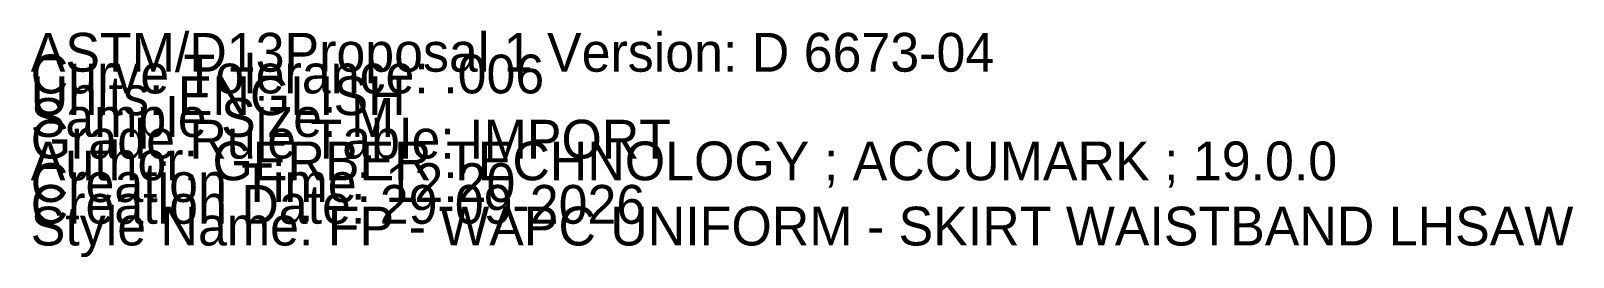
# Model space of a CAD drawing. Extents: x 0 to 66, y -14.5 to 1.4.
# Drawn here: x 0 to 9.94, y -0.08 to 1.38 of the extents above; entities outside this region: 1.
import ezdxf

# ---------------------------------------------------------------- set-up
doc = ezdxf.new("R2010")
doc.units = 0

# ---------------------------------------------------------------- blocks, each defined once
blk = doc.blocks.new('FP - WAPC UNIFORM - SKIRT WAISTBAND LHSAW_M')
at = {"layer": '1'}
for points in [[(54.3159, -14.4793), (54.3159, -1.31)], [(54.3159, -1.31), (57.6033, -1.31)], [(57.6033, -1.31), (57.6033, -14.4793)], [(57.6033, -14.4793), (54.3159, -14.4793)]]:
    blk.add_lwpolyline(points, dxfattribs=at)
at = {"layer": '14'}
for points in [[(54.7096, -14.0856), (54.7096, -1.7037)], [(54.7096, -1.7037), (57.2096, -1.7037)], [(57.2096, -1.7037), (57.2096, -14.0856)], [(57.2096, -14.0856), (54.7096, -14.0856)]]:
    blk.add_lwpolyline(points, dxfattribs=at)
at = {"layer": '2'}
for p in [(54.3159, -1.31), (54.3159, -1.31), (57.6033, -1.31), (57.6033, -1.31), (54.7096, -1.7037), (54.7096, -1.7037), (57.2096, -1.7037), (57.2096, -1.7037), (52.4163, -7.8947), (59.5029, -7.8947), (54.7096, -14.0856), (54.7096, -14.0856), (57.2096, -14.0856), (57.2096, -14.0856), (54.3159, -14.4793), (54.3159, -14.4793), (57.6033, -14.4793), (57.6033, -14.4793)]:
    blk.add_point(p, dxfattribs=at)
at = {"layer": '5'}
blk.add_line((52.4163, -7.8947), (59.5029, -7.8947), dxfattribs=at)
at = {"layer": '7'}
blk.add_line((52.4163, -7.8947), (59.5029, -7.8947), dxfattribs=at)
at = {"layer": '84'}
for points in [[(54.3159, -14.4793), (54.3159, -1.31)], [(54.3159, -1.31), (57.6033, -1.31)], [(57.6033, -1.31), (57.6033, -14.4793)], [(57.6033, -14.4793), (54.3159, -14.4793)]]:
    blk.add_lwpolyline(points, dxfattribs=at)
at = {"layer": '87'}
for points in [[(54.7096, -14.0856), (54.7096, -1.7037)], [(54.7096, -1.7037), (57.2096, -1.7037)], [(57.2096, -1.7037), (57.2096, -14.0856)], [(57.2096, -14.0856), (54.7096, -14.0856)]]:
    blk.add_lwpolyline(points, dxfattribs=at)
at = {"layer": '1'}
for s, p in [('SIZE: M', (55.9596, -7.3346)), ('CATEGORY: PATTERN_33676', (55.9596, -7.4746)), ('ANNOTATION', (55.9596, -7.6146)), ('Quantity: 1,0', (55.9596, -7.7546)), ('Piece Name: FP - WAPC UNIFORM - SKIRT WAISTBAND LHSAW', (55.9596, -7.8946))]:
    blk.add_text(s, height=0.25, dxfattribs=at).set_placement(p)

msp = doc.modelspace()

# ---------------------------------------------------------------- block references
at = {"layer": '1'}
msp.add_blockref('FP - WAPC UNIFORM - SKIRT WAISTBAND LHSAW_M', (0, 0), dxfattribs=at)

# ---------------------------------------------------------------- texts
for s, p in [('ASTM/D13Proposal 1 Version: D 6673-04', (0, 1.12)), ('Curve Tolerance: .006', (0, 0.98)), ('Units: ENGLISH', (0, 0.84)), ('Sample Size: M', (0, 0.7)), ('Grade Rule Table: IMPORT', (0, 0.56)), ('Author: GERBER TECHNOLOGY ; ACCUMARK ; 19.0.0', (0, 0.42)), ('Creation Time: 12:20', (0, 0.28)), ('Creation Date: 29-09-2026', (0, 0.14)), ('Style Name: FP - WAPC UNIFORM - SKIRT WAISTBAND LHSAW', (0, 0))]:
    msp.add_text(s, height=0.25, dxfattribs=at).set_placement(p)

doc.saveas('drawing.dxf')
